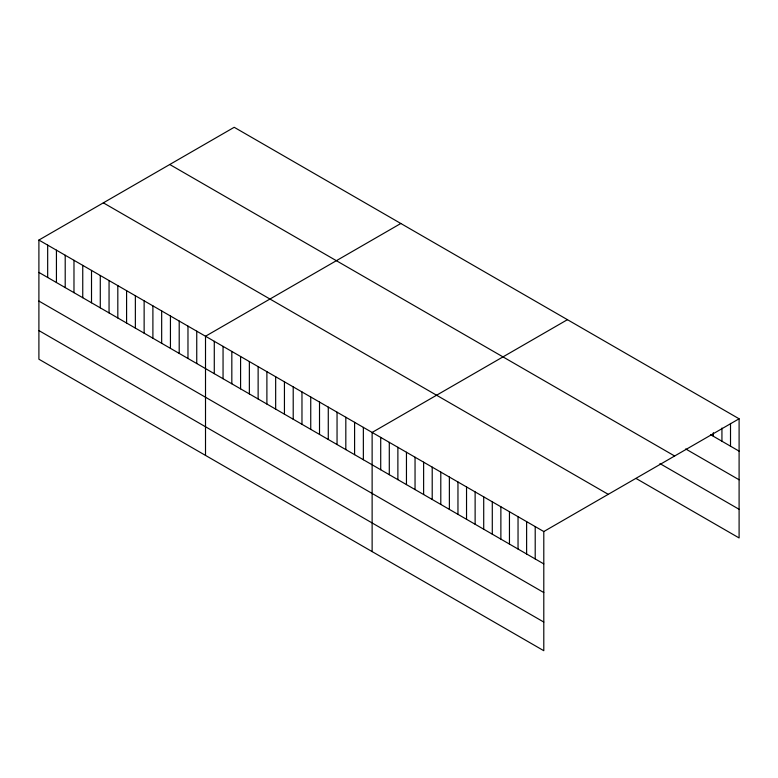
<?xml version="1.0" encoding="UTF-8"?>
<svg xmlns="http://www.w3.org/2000/svg" width="778" height="778" viewBox="0 0 778 778"><rect width="100%" height="100%" fill="white"/><g stroke="black" fill="none" stroke-linecap="round" stroke-linejoin="round"><path stroke-width="1.17" d="M38.9 240.052L543.793 531.549L543.793 650.709L38.9 359.212L38.9 240.052L234.207 127.291L739.1 418.788L739.1 537.948L636.103 478.48M400.826 223.481L205.509 336.242L205.509 455.412M567.434 319.68L372.127 432.442L372.127 551.602M543.793 531.549L739.1 418.788M710.489 434.62L739.1 451.143M685.69 448.955L739.1 479.783M169.76 164.498L674.643 455.996M659.948 463.6L739.1 509.298M103.357 202.844L608.24 494.331M38.9 272.407L543.793 563.904M38.9 301.057L543.793 592.554M38.9 330.572L543.793 622.06M730.513 423.417L730.513 446.183M721.935 428.046L721.935 441.233M713.348 432.685L713.348 436.273M535.206 526.589L535.206 558.944M526.618 521.639L526.618 553.994M518.041 516.68L518.041 549.035M509.454 511.73L509.454 544.085M500.876 506.77L500.876 539.125M492.289 501.81L492.289 534.175M483.712 496.86L483.712 529.215M475.125 491.9L475.125 524.255M466.537 486.95L466.537 519.305M457.96 481.99L457.96 514.346M449.373 477.04L449.373 509.395M440.795 472.081L440.795 504.436M432.208 467.131L432.208 499.486M423.621 462.171L423.621 494.526M415.044 457.211L415.044 489.576M406.456 452.261L406.456 484.616M397.879 447.301L397.879 479.656M389.292 442.351L389.292 474.706M380.714 437.392L380.714 469.747M363.355 427.375L363.355 459.73M354.593 422.318L354.593 454.673M345.821 417.251L345.821 449.606M337.049 412.184L337.049 444.539M328.277 407.127L328.277 439.482M319.515 402.061L319.515 434.416M310.743 397.004L310.743 429.359M301.971 391.937L301.971 424.292M293.209 386.87L293.209 419.225M284.437 381.813L284.437 414.168M275.665 376.746L275.665 409.102M266.893 371.69L266.893 404.045M258.131 366.623L258.131 398.978M249.359 361.556L249.359 393.911M240.587 356.499L240.587 388.854M231.825 351.432L231.825 383.787M223.053 346.375L223.053 378.73M214.281 341.309L214.281 373.664M196.746 331.185L196.746 363.54M187.975 326.118L187.975 358.473M179.203 321.061L179.203 353.416M170.44 315.994L170.44 348.349M161.668 310.928L161.668 343.293M152.896 305.871L152.896 338.226M144.134 300.804L144.134 333.159M135.362 295.747L135.362 328.102M126.59 290.68L126.59 323.035M117.818 285.614L117.818 317.978M109.056 280.557L109.056 312.912M100.284 275.49L100.284 307.845M91.512 270.433L91.512 302.788M82.75 265.366L82.75 297.721M73.978 260.299L73.978 292.664M65.206 255.242L65.206 287.597M56.434 250.176L56.434 282.531M47.672 245.119L47.672 277.474"/></g></svg>
